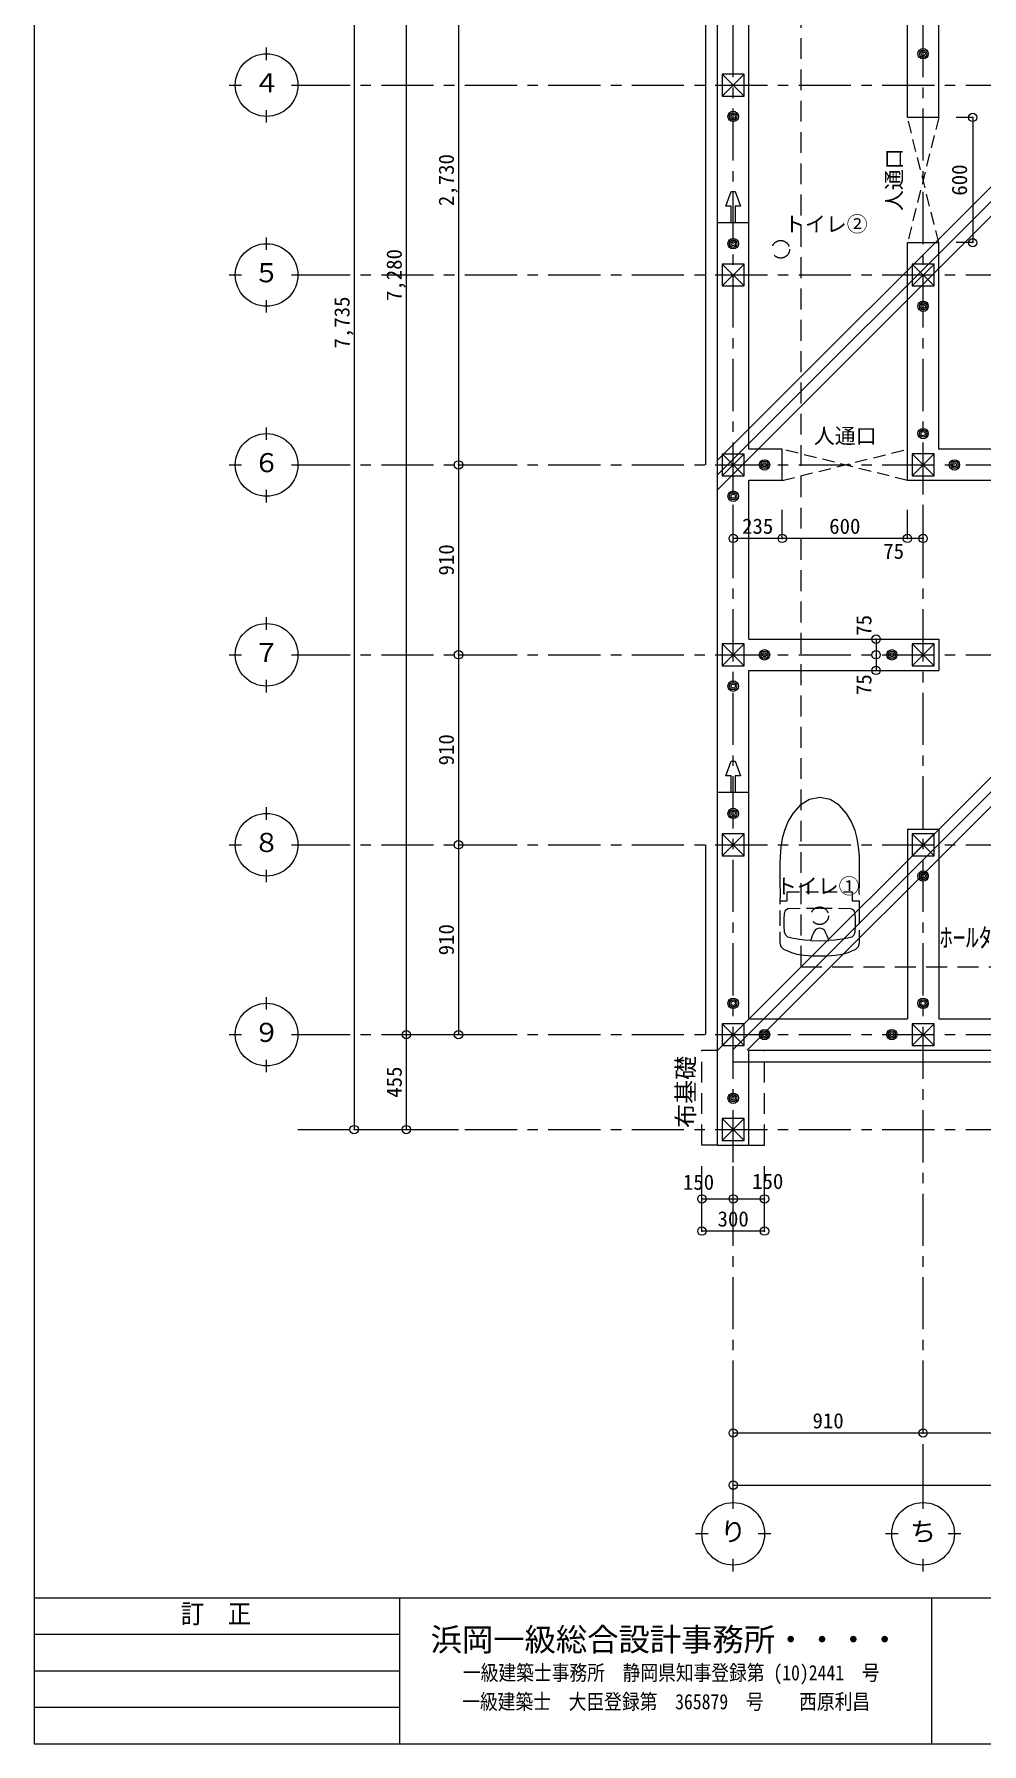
# Model space of a CAD drawing. Units: millimetres at full size, sheet at 1:50. Extents: x -9932 to 9868, y -6943 to 7028.
# Drawn here: x -9932 to -5391, y -6943 to 1248 of the extents above; entities that cross this region are included whole.
import ezdxf
from ezdxf.enums import TextEntityAlignment as Align

# ---------------------------------------------------------------- set-up
doc = ezdxf.new("R2010")
doc.units = ezdxf.units.MM
doc.header["$LTSCALE"] = 50
doc.header["$PDMODE"] = 32
doc.header["$PDSIZE"] = 40
for name, pattern in [('CHAIN1', [8, 5, -1, 1, -1]), ('DASHED1', [1.8, 1.2, -0.6]), ('DASHED2', [3, 2, -1])]:
    doc.linetypes.add(name, pattern=pattern)
for name, color, linetype, lineweight in [('6-2_柱【赤】', 6, 'Continuous', 13), ('6-3_仕上線【黄】', 3, 'Continuous', 20), ('6-6_住宅設備【緑】', 4, 'DASHED1', 5), ('6-8_ハッチング', 7, 'DASHED1', 5), ('6-A_文字', 7, 'Continuous', 13), ('6-F_寸法・方位', 7, 'Continuous', 13), ('C-0', 4, 'Continuous', 5), ('F-F_図面枠（共通）', 7, 'Continuous', 13)]:
    doc.layers.add(name, color=color, linetype=linetype, lineweight=lineweight)
doc.styles.add('ＭＳ ゴシック', font='')
doc.styles.get('ＭＳ ゴシック').set_extended_font_data('MS Gothic')

msp = doc.modelspace()

# ---------------------------------------------------------------- linework, layer by layer
at = {"layer": '6-2_柱【赤】'}
for p, q in [((-6635.23, 952.17), (-6530.23, 1057.17)), ((-6635.23, 1057.17), (-6530.23, 952.17)), ((-6635.23, 147.17), (-6530.23, 42.17)), ((-6530.23, 147.17), (-6635.23, 42.17)), ((-5725.23, 147.17), (-5620.23, 42.17)), ((-5620.23, 147.17), (-5725.23, 42.17)), ((-6635.23, -762.83), (-6635.23, -867.83)), ((-6635.23, -762.83), (-6530.23, -762.83)), ((-6530.23, -867.83), (-6530.23, -762.83)), ((-5725.23, -762.83), (-5620.23, -867.83)), ((-5620.23, -762.83), (-5725.23, -867.83)), ((-6635.23, -867.83), (-6530.23, -867.83)), ((-6635.23, -1672.83), (-6530.23, -1777.83)), ((-6530.23, -1672.83), (-6635.23, -1777.83)), ((-5725.23, -1672.83), (-5620.23, -1777.83)), ((-5620.23, -1672.83), (-5725.23, -1777.83)), ((-6635.23, -2687.83), (-6530.23, -2582.83)), ((-6635.23, -2582.83), (-6530.23, -2687.83)), ((-5620.23, -2582.83), (-5725.23, -2687.83)), ((-5620.23, -2687.83), (-5725.23, -2582.83)), ((-6635.23, -3492.83), (-6530.23, -3597.83)), ((-6530.23, -3492.83), (-6635.23, -3597.83)), ((-5725.23, -3492.83), (-5620.23, -3597.83)), ((-5620.23, -3492.83), (-5725.23, -3597.83)), ((-6635.23, -3947.83), (-6530.23, -4052.83)), ((-6530.23, -3947.83), (-6635.23, -4052.83))]:
    msp.add_line(p, q, dxfattribs=at)
for points in [[(-6635.23, 952.17), (-6530.23, 952.17), (-6530.23, 1057.17), (-6635.23, 1057.17)], [(-6635.23, 147.17), (-6635.23, 42.17), (-6530.23, 42.17), (-6530.23, 147.17)], [(-5725.23, 147.17), (-5725.23, 42.17), (-5620.23, 42.17), (-5620.23, 147.17)], [(-5725.23, -762.83), (-5725.23, -867.83), (-5620.23, -867.83), (-5620.23, -762.83)], [(-6635.23, -1672.83), (-6635.23, -1777.83), (-6530.23, -1777.83), (-6530.23, -1672.83)], [(-5725.23, -1672.83), (-5725.23, -1777.83), (-5620.23, -1777.83), (-5620.23, -1672.83)], [(-6635.23, -2687.83), (-6530.23, -2687.83), (-6530.23, -2582.83), (-6635.23, -2582.83)], [(-5620.23, -2582.83), (-5725.23, -2582.83), (-5725.23, -2687.83), (-5620.23, -2687.83)], [(-6635.23, -3492.83), (-6635.23, -3597.83), (-6530.23, -3597.83), (-6530.23, -3492.83)], [(-5725.23, -3492.83), (-5725.23, -3597.83), (-5620.23, -3597.83), (-5620.23, -3492.83)], [(-6635.23, -3947.83), (-6635.23, -4052.83), (-6530.23, -4052.83), (-6530.23, -3947.83)]]:
    msp.add_lwpolyline(points, close=True, dxfattribs=at)
for points in [[(-6635.23, -762.83), (-6582.73, -815.33), (-6530.23, -867.83)], [(-6635.23, -867.83), (-6582.73, -815.33), (-6530.23, -762.83)]]:
    msp.add_lwpolyline(points, dxfattribs=at)
at = {"layer": '6-3_仕上線【黄】'}
for p, q in [((-6657.73, -4075.33), (-6657.73, 3809.67)), ((-6507.73, -740.33), (-6507.73, 1839.67)), ((-5747.73, 849.67), (-5747.73, 1839.67)), ((-5597.73, 849.67), (-5597.73, 1839.67)), ((-5597.73, 849.67), (-5747.73, 849.67)), ((-5747.73, 249.67), (-5597.73, 249.67)), ((-5747.73, -890.33), (-5747.73, 249.67)), ((-5597.73, -740.33), (-5597.73, 249.67)), ((-6347.73, -740.33), (-6507.73, -740.33)), ((-6347.73, -890.33), (-6347.73, -740.33)), ((-3017.73, -740.33), (-5597.73, -740.33)), ((-6507.73, -1650.33), (-6507.73, -890.33)), ((-6347.73, -890.33), (-6507.73, -890.33)), ((-4837.73, -890.33), (-5747.73, -890.33)), ((-6507.73, -1650.33), (-5597.73, -1650.33)), ((-5597.73, -1650.33), (-5597.73, -1800.33)), ((-6507.73, -3470.33), (-6507.73, -1800.33)), ((-6507.73, -1800.33), (-5597.73, -1800.33)), ((-5747.73, -2560.33), (-5597.73, -2560.33)), ((-5747.73, -2560.33), (-5747.73, -3470.33)), ((-6507.73, -3470.33), (-5747.73, -3470.33)), ((-6507.73, -3620.33), (622.27, -3620.33)), ((-6507.73, -4075.33), (-6507.73, -3620.33)), ((-6657.73, -4075.33), (-6507.73, -4075.33))]:
    msp.add_line(p, q, dxfattribs=at)
at = {"layer": '6-3_仕上線【黄】', "color": 7, "linetype": 'DASHED2', "lineweight": 13}
for p, q in [((-6257.73, -3220.33), (-6257.73, 3409.67)), ((-6732.73, -3620.33), (-6657.73, -3620.33)), ((-6432.73, -4075.33), (-6432.73, -3620.33)), ((-6507.73, -4075.33), (-6432.73, -4075.33))]:
    msp.add_line(p, q, dxfattribs=at)
at = {"layer": '6-3_仕上線【黄】', "color": 4, "linetype": 'DASHED1', "lineweight": 5}
for p, q in [((-5597.73, 249.67), (-5747.73, 849.67)), ((-5597.73, 849.67), (-5747.73, 249.67)), ((-6347.73, -890.33), (-5747.73, -740.33)), ((-5747.73, -890.33), (-6347.73, -740.33))]:
    msp.add_line(p, q, dxfattribs=at)
at = {"layer": '6-3_仕上線【黄】', "color": 7, "linetype": 'DASHED2', "lineweight": 13}
for points in [[(-6257.73, -3220.33), (372.27, -3220.33), (372.27, 3409.67)], [(-6657.73, -4075.33), (-6732.73, -4075.33), (-6732.73, -3620.33)]]:
    msp.add_lwpolyline(points, dxfattribs=at)
at = {"layer": '6-3_仕上線【黄】'}
msp.add_lwpolyline([(-5597.73, -2560.33), (-5597.73, -3470.33), (-4837.73, -3470.33)], dxfattribs=at)
at = {"layer": '6-6_住宅設備【緑】'}
for points in [[(-6168.28, -2408.83), (-6217.93, -2418.41), (-6261.87, -2445.65), (-6297.06, -2485.04), (-6319.48, -2523.05), (-6337.58, -2566.59), (-6347.78, -2605.63), (-6354.58, -2647.81), (-6358.28, -2690.46), (-6359.66, -2727.75), (-6359.78, -2774.2), (-6358.76, -2826.56), (-6358.2, -2860.57), (-6359.78, -2963.4), (-6359.78, -3105.2), (-6354.26, -3123.44), (-6341.57, -3135.8), (-6304.09, -3152.5), (-6278.16, -3159.61), (-6242.53, -3164.33), (-6204.53, -3167.08), (-6168.28, -3167.83), (-6132.03, -3167.08), (-6094.02, -3164.33), (-6058.4, -3159.61), (-6032.47, -3152.5), (-5994.99, -3135.8), (-5982.3, -3123.44), (-5976.78, -3105.2), (-5976.78, -2963.4), (-5978.36, -2860.57), (-5977.8, -2826.56), (-5976.78, -2774.2), (-5976.9, -2727.75), (-5978.28, -2690.46), (-5981.98, -2647.81), (-5988.78, -2605.63), (-5998.98, -2566.59), (-6017.08, -2523.05), (-6039.5, -2485.04)], [(-6039.5, -2485.04), (-6074.69, -2445.65), (-6118.63, -2418.41), (-6168.28, -2408.83)], [(-6358.86, -2903.72), (-6324.59, -2903.69), (-6324.59, -2860.53), (-6011.97, -2860.53), (-6011.97, -2903.69), (-5977.7, -2903.72)], [(-6212.05, -3093.65), (-6240.73, -3091.89), (-6275.55, -3088.66), (-6301.45, -3083.83), (-6321.62, -3078.29), (-6331.32, -3068.08), (-6336.57, -3054.52), (-6338.35, -3022.67), (-6338.67, -2991.26), (-6336.68, -2964.57), (-6331.46, -2948.47), (-6321.15, -2940.55), (-6168.28, -2939.27), (-6015.41, -2940.55), (-6005.09, -2948.47), (-5999.87, -2964.57), (-5997.89, -2991.26), (-5998.21, -3022.67), (-5999.99, -3054.52), (-6005.24, -3068.08), (-6014.93, -3078.29), (-6035.11, -3083.83), (-6061.01, -3088.66), (-6095.82, -3091.89), (-6124.51, -3093.65)]]:
    msp.add_lwpolyline(points, dxfattribs=at)
msp.add_lwpolyline([(-6168.28, -3035.55), (-6176.03, -3036.68), (-6184.09, -3039.88), (-6190.55, -3044.87), (-6194.61, -3051.11), (-6199.56, -3061.82), (-6204.02, -3072.45), (-6208.3, -3083.17), (-6212.13, -3093.47), (-6211.79, -3094.2), (-6210.28, -3094.75), (-6168.28, -3095.74), (-6126.27, -3094.75), (-6124.76, -3094.2), (-6124.43, -3093.47), (-6128.26, -3083.17), (-6132.54, -3072.45), (-6137, -3061.82), (-6141.95, -3051.11), (-6146.01, -3044.87), (-6152.47, -3039.88), (-6160.53, -3036.68)], close=True, dxfattribs=at)
at = {"layer": '6-6_住宅設備【緑】', "color": 5, "linetype": 'DASHED2', "lineweight": 13}
for centre in [(-6354.98, 217.73), (-6168.46, -2975.63)]:
    msp.add_circle(centre, 42.1, dxfattribs=at)
at = {"layer": '6-8_ハッチング', "color": 2, "linetype": 'Continuous'}
for p, q in [((-6657.73, -792.8), (-2055.27, 3809.67)), ((-6657.73, -934.22), (-1913.84, 3809.67)), ((-6657.73, -863.51), (-1984.56, 3809.67)), ((-6656.84, -3620.33), (772.27, 3808.78)), ((772.27, 3738.06), (-6586.13, -3620.33)), ((772.27, 3667.35), (-6515.42, -3620.33))]:
    msp.add_line(p, q, dxfattribs=at)
at = {"layer": '6-A_文字', "color": 1, "linetype": 'CHAIN1', "lineweight": 9}
for p, q in [((-6582.73, -5757.4), (-6582.73, 6428.18)), ((-5672.73, -5757.4), (-5672.73, 6428.18)), ((-8668.65, 1004.67), (2655.85, 1004.67)), ((-8668.65, 94.67), (2655.85, 94.67)), ((-8668.65, -815.33), (2655.85, -815.33)), ((-8668.65, -1725.33), (2655.85, -1725.33)), ((-8668.65, -2635.33), (2655.85, -2635.33)), ((-8668.65, -3545.33), (2655.85, -3545.33)), ((-8668.65, -4000.33), (2655.85, -4000.33))]:
    msp.add_line(p, q, dxfattribs=at)
at = {"layer": '6-A_文字'}
for p, q in [((-8818.65, 1124.67), (-8818.65, 1184.67)), ((-8998.65, 1004.67), (-8938.65, 1004.67)), ((-8698.65, 1004.67), (-8638.65, 1004.67)), ((-8818.65, 824.67), (-8818.65, 884.67)), ((-8818.65, 214.67), (-8818.65, 274.67)), ((-8998.65, 94.67), (-8938.65, 94.67)), ((-8698.65, 94.67), (-8638.65, 94.67)), ((-8818.65, -85.33), (-8818.65, -25.33)), ((-8818.65, -695.33), (-8818.65, -635.33)), ((-8998.65, -815.33), (-8938.65, -815.33)), ((-8698.65, -815.33), (-8638.65, -815.33)), ((-8818.65, -995.33), (-8818.65, -935.33)), ((-8818.65, -1605.33), (-8818.65, -1545.33)), ((-8998.65, -1725.33), (-8938.65, -1725.33)), ((-8698.65, -1725.33), (-8638.65, -1725.33)), ((-8818.65, -1905.33), (-8818.65, -1845.33)), ((-8818.65, -2515.33), (-8818.65, -2455.33)), ((-8998.65, -2635.33), (-8938.65, -2635.33)), ((-8698.65, -2635.33), (-8638.65, -2635.33)), ((-8818.65, -2815.33), (-8818.65, -2755.33)), ((-8818.65, -3425.33), (-8818.65, -3365.33)), ((-8998.65, -3545.33), (-8938.65, -3545.33)), ((-8698.65, -3545.33), (-8638.65, -3545.33)), ((-8818.65, -3725.33), (-8818.65, -3665.33)), ((-6582.73, -5817.4), (-6582.73, -5757.4)), ((-5672.73, -5817.4), (-5672.73, -5757.4)), ((-6702.73, -5937.4), (-6762.73, -5937.4)), ((-6402.73, -5937.4), (-6462.73, -5937.4)), ((-5792.73, -5937.4), (-5852.73, -5937.4)), ((-5492.73, -5937.4), (-5552.73, -5937.4)), ((-6582.73, -6117.4), (-6582.73, -6057.4)), ((-5672.73, -6117.4), (-5672.73, -6057.4))]:
    msp.add_line(p, q, dxfattribs=at)
for centre in [(-8818.65, 1004.67), (-8818.65, 94.67), (-8818.65, -815.33), (-8818.65, -1725.33), (-8818.65, -2635.33), (-8818.65, -3545.33), (-6582.73, -5937.4), (-5672.73, -5937.4)]:
    msp.add_circle(centre, 150, dxfattribs=at)
at = {"layer": '6-F_寸法・方位'}
for p, q in [((-8398.99, 3734.67), (-8398.99, -4000.33)), ((-8148.99, -3545.33), (-8148.99, 3734.67)), ((-7898.99, 1914.67), (-7898.99, -815.33)), ((-5435.24, 849.67), (-5513.75, 849.67)), ((-5435.24, 849.67), (-5513.75, 849.67)), ((-5435.24, 849.67), (-5435.24, 249.67)), ((-5435.24, 249.67), (-5513.75, 249.67)), ((-5435.24, 249.67), (-5513.75, 249.67)), ((-7898.99, -815.33), (-7648.99, -815.33)), ((-7898.99, -815.33), (-7898.99, -1725.33)), ((-6582.73, -1167.62), (-6582.73, -1030.33)), ((-6347.73, -1167.62), (-6347.73, -1030.33)), ((-5747.73, -1167.62), (-5747.73, -1030.33)), ((-5672.73, -1167.62), (-5672.73, -1030.33)), ((-6347.73, -1167.62), (-6582.73, -1167.62)), ((-5747.73, -1167.62), (-6347.73, -1167.62)), ((-5672.73, -1167.62), (-5747.73, -1167.62)), ((-5898.22, -1650.33), (-5898.22, -1725.33)), ((-7898.99, -1725.33), (-7648.99, -1725.33)), ((-7898.99, -1725.33), (-7898.99, -2635.33)), ((-5898.22, -1725.33), (-5898.22, -1800.33)), ((-7898.99, -2635.33), (-7648.99, -2635.33)), ((-7898.99, -2635.33), (-7898.99, -3545.33)), ((-8148.99, -4000.33), (-8148.99, -3545.33)), ((-8148.99, -3545.33), (-7898.99, -3545.33)), ((-7898.99, -3545.33), (-7648.99, -3545.33)), ((-8398.99, -4000.33), (-8148.99, -4000.33)), ((-8148.99, -4000.33), (-7898.99, -4000.33)), ((-6732.73, -4486.9), (-6732.73, -4176)), ((-6582.73, -4332.33), (-6582.73, -4176)), ((-6432.73, -4486.9), (-6432.73, -4176)), ((-6432.73, -4486.9), (-6732.73, -4486.9)), ((-6582.73, -5454.09), (-6582.73, -5204.09)), ((-5672.73, -5454.09), (-5672.73, -5204.09)), ((-6582.73, -5704.09), (-6582.73, -5454.09)), ((-6582.73, -5454.09), (-5672.73, -5454.09)), ((-5672.73, -5454.09), (-4762.73, -5454.09)), ((-6582.73, -5704.09), (697.27, -5704.09))]:
    msp.add_line(p, q, dxfattribs=at)
msp.add_lwpolyline([(-6732.73, -4332.33), (-6582.73, -4332.33), (-6432.73, -4332.33)], dxfattribs=at)
for p in [(-5435.24, 849.67), (-5435.24, 249.67), (-7898.99, -815.33), (-6582.73, -1167.62), (-6347.73, -1167.62), (-5747.73, -1167.62), (-5672.73, -1167.62), (-5898.22, -1650.33), (-7898.99, -1725.33), (-5898.22, -1725.33), (-5898.22, -1800.33), (-7898.99, -2635.33), (-8148.99, -3545.33), (-7898.99, -3545.33), (-8398.99, -4000.33), (-8148.99, -4000.33), (-6732.73, -4332.33), (-6582.73, -4332.33), (-6432.73, -4332.33), (-6732.73, -4486.9), (-6432.73, -4486.9), (-6582.73, -5454.09), (-5672.73, -5454.09), (-6582.73, -5704.09)]:
    msp.add_point(p, dxfattribs=at)
at = {"layer": 'C-0'}
for p, q in [((-6715.23, 1914.67), (-6715.23, 1004.67)), ((-6715.23, 1004.67), (-6715.23, 94.67)), ((-6507.73, 344.67), (-6657.73, 344.67)), ((-6715.23, 94.67), (-6715.23, -815.33)), ((-6507.73, -2385.33), (-6657.73, -2385.33)), ((-6715.23, -2635.33), (-6715.23, -3545.33)), ((-5672.73, -3677.83), (-6582.73, -3677.83)), ((-4762.73, -3677.83), (-5672.73, -3677.83))]:
    msp.add_line(p, q, dxfattribs=at)
for points in [[(-6618.2, 424.67), (-6592.73, 494.67), (-6572.73, 494.67), (-6547.26, 424.67), (-6572.73, 424.67), (-6572.73, 344.67)], [(-6592.73, 344.67), (-6592.73, 424.67), (-6618.2, 424.67)], [(-6618.2, -2305.33), (-6592.73, -2235.33), (-6572.73, -2235.33), (-6547.26, -2305.33), (-6572.73, -2305.33), (-6572.73, -2385.33)], [(-6592.73, -2385.33), (-6592.73, -2305.33), (-6618.2, -2305.33)]]:
    msp.add_lwpolyline(points, dxfattribs=at)
for centre, radius in [((-5672.73, 1154.67), 25), ((-5672.73, 1154.67), 17.5), ((-5672.73, 1154.67), 10), ((-6582.73, 854.67), 25), ((-6582.73, 854.67), 17.5), ((-6582.73, 854.67), 10), ((-6582.73, 244.67), 25), ((-6582.73, 244.67), 17.5), ((-6582.73, 244.67), 10), ((-5672.73, -55.33), 25), ((-5672.73, -55.33), 17.5), ((-5672.73, -55.33), 10), ((-5672.73, -665.33), 25), ((-5672.73, -665.33), 17.5), ((-5672.73, -665.33), 10), ((-6432.73, -815.33), 25), ((-6432.73, -815.33), 17.5), ((-6432.73, -815.33), 10), ((-5522.73, -815.33), 25), ((-5522.73, -815.33), 17.5), ((-5522.73, -815.33), 10), ((-6582.73, -965.33), 25), ((-6582.73, -965.33), 17.5), ((-6582.73, -965.33), 10), ((-6432.73, -1725.33), 25), ((-6432.73, -1725.33), 17.5), ((-6432.73, -1725.33), 10), ((-5822.73, -1725.33), 25), ((-5822.73, -1725.33), 17.5), ((-5822.73, -1725.33), 10), ((-6582.73, -1875.33), 25), ((-6582.73, -1875.33), 17.5), ((-6582.73, -1875.33), 10), ((-6582.73, -2485.33), 25), ((-6582.73, -2485.33), 17.5), ((-6582.73, -2485.33), 10), ((-5672.73, -2785.33), 25), ((-5672.73, -2785.33), 17.5), ((-5672.73, -2785.33), 10), ((-6582.73, -3395.33), 25), ((-6582.73, -3395.33), 17.5), ((-6582.73, -3395.33), 10), ((-5672.73, -3395.33), 25), ((-5672.73, -3395.33), 17.5), ((-5672.73, -3395.33), 10), ((-6432.73, -3545.33), 25), ((-5822.73, -3545.33), 25), ((-6432.73, -3545.33), 17.5), ((-6432.73, -3545.33), 10), ((-5822.73, -3545.33), 17.5), ((-5822.73, -3545.33), 10), ((-6582.73, -3850.33), 25), ((-6582.73, -3850.33), 17.5), ((-6582.73, -3850.33), 10)]:
    msp.add_circle(centre, radius, dxfattribs=at)
at = {"layer": 'F-F_図面枠（共通）'}
for p, q in [((-9932.21, 7027.73), (-9932.21, -6943.46)), ((-9932.21, -6243.46), (9867.79, -6243.46)), ((-8182.21, -6243.46), (-8182.21, -6943.46)), ((-5632.95, -6243.46), (-5632.95, -6943.46)), ((-9932.21, -6943.46), (9867.79, -6943.46))]:
    msp.add_line(p, q, dxfattribs=at)
at = {"layer": 'F-F_図面枠（共通）', "color": 4, "lineweight": 5}
for p, q in [((-9932.21, -6418.46), (-8182.21, -6418.46)), ((-9932.21, -6593.46), (-8182.21, -6593.46)), ((-9932.21, -6768.46), (-8182.21, -6768.46))]:
    msp.add_line(p, q, dxfattribs=at)

# ---------------------------------------------------------------- texts
at = {"layer": '6-6_住宅設備【緑】', "color": 5, "style": 'ＭＳ ゴシック'}
for s, p in [('トイレ②', (-6338.87, 279.99)), ('トイレ①', (-6377.57, -2892.09))]:
    msp.add_text(s, height=73.31, dxfattribs=at).set_placement(p, align=Align.BOTTOM_LEFT)
at = {"layer": '6-A_文字', "style": 'ＭＳ ゴシック'}
for s, height, p in [('４', 91.64, (-8881.15, 942.17)), ('５', 91.64, (-8881.15, 32.17)), ('人通口', 73.31, (-6196.25, -734.95)), ('６', 91.64, (-8881.15, -877.83)), ('７', 91.64, (-8881.15, -1787.83)), ('８', 91.64, (-8881.15, -2697.83)), ('９', 91.64, (-8881.15, -3607.83)), ('り', 91.64, (-6645.23, -5999.9)), ('ち', 91.64, (-5735.23, -5999.9))]:
    msp.add_text(s, height=height, dxfattribs=at).set_placement(p, align=Align.BOTTOM_LEFT)
msp.add_text('人通口', height=73.31, rotation=90, dxfattribs=at).set_placement((-5753.11, 401.15), align=Align.BOTTOM_LEFT)
at = {"layer": '6-A_文字', "color": 6, "style": 'ＭＳ ゴシック'}
msp.add_text('布基礎', height=84.31, rotation=90, dxfattribs=at).set_placement((-6743.15, -3991.92), align=Align.BOTTOM_LEFT)
at = {"layer": '6-F_寸法・方位', "style": 'ＭＳ ゴシック'}
for s, p in [('2,730', (-7898.99, 424.67)), ('600', (-5440.24, 474.67)), ('7,280', (-8148.99, -30.33)), ('7,735', (-8398.99, -257.83)), ('910', (-7898.99, -1345.33)), ('75', (-5898.22, -1634.04)), ('75', (-5898.22, -1918.31)), ('910', (-7898.99, -2255.33)), ('910', (-7898.99, -3165.33)), ('455', (-8148.99, -3847.83))]:
    msp.add_text(s, height=73.31, rotation=90, dxfattribs=at).set_placement(p, align=Align.BOTTOM_LEFT)
for s, p in [('235', (-6540.23, -1167.62)), ('600', (-6122.73, -1167.62)), ('75', (-5863.85, -1287.44)), ('150', (-6823.77, -4310.8)), ('150', (-6492.17, -4306.78)), ('300', (-6657.73, -4486.9)), ('910', (-6202.73, -5454.09))]:
    msp.add_text(s, height=73.31, dxfattribs=at).set_placement(p, align=Align.BOTTOM_LEFT)
at = {"layer": 'C-0', "color": 5, "style": 'ＭＳ ゴシック'}
msp.add_text('ﾎｰﾙﾀﾞｳﾝ', height=91.64, dxfattribs=at).set_placement((-5593.56, -3152.83), align=Align.BOTTOM_LEFT)
at = {"layer": 'F-F_図面枠（共通）', "style": 'ＭＳ ゴシック'}
for s, height, width, p in [('訂\u3000正', 91.64, 0.9, (-9229.71, -6393.46)), ('一級建築士事務所\u3000静岡県知事登録第 (10)2441\u3000号', 73.31, 0.85, (-7877.56, -6661.49)), ('一級建築士\u3000大臣登録第\u3000365879\u3000号\u3000\u3000西原利昌', 73.31, 0.85, (-7880.94, -6800.09))]:
    msp.add_text(s, height=height, dxfattribs=dict(at, width=width)).set_placement(p, align=Align.BOTTOM_LEFT)
msp.add_text('浜岡一級総合設計事務所・・・・', height=110, dxfattribs=at).set_placement((-8032.58, -6531.75), align=Align.BOTTOM_LEFT)

doc.saveas('drawing.dxf')
